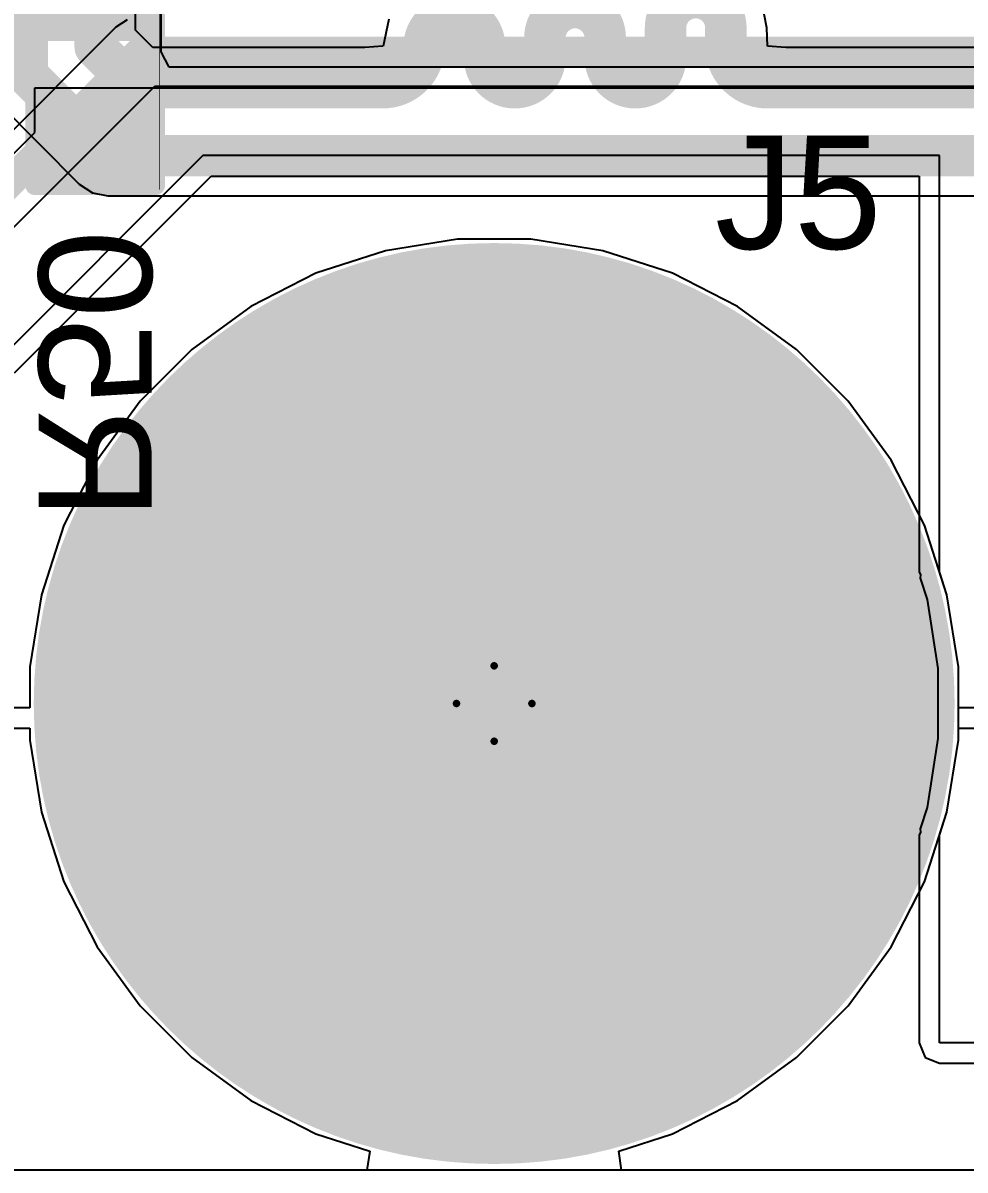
# Model space of a CAD drawing. Header units: inches. Extents: x -22 to 5433, y -13 to 5447.
# Drawn here: x -3.17 to 3.17, y -3.14 to 4.58 of the extents above; entities that cross this region are included whole.
import ezdxf

# ---------------------------------------------------------------- set-up
doc = ezdxf.new("R2010")
doc.units = ezdxf.units.IN
for name, color, linetype in [('Board_outline', 216, 'Continuous'), ('Bottom Layer', 5, 'Continuous'), ('Bottom Overlay', 54, 'Continuous'), ('Bottom Paste', 16, 'Continuous'), ('Bottom Solder', 6, 'Continuous'), ('Drill Drawing', 1, 'Continuous'), ('Ground', 16, 'Continuous'), ('Multi-Layer', 9, 'Continuous'), ('Pad Holes', 156, 'Continuous'), ('Power', 76, 'Continuous'), ('Top Layer', 1, 'Continuous'), ('Top Overlay', 2, 'Continuous'), ('Top Solder', 216, 'Continuous')]:
    doc.layers.add(name, color=color, linetype=linetype)
doc.styles.add('Arial', font='', dxfattribs={"height": 0.2})
doc.styles.get('Arial').set_extended_font_data('Arial')

msp = doc.modelspace()

# ---------------------------------------------------------------- hatches: boundary and pattern name
at = {"layer": 'Bottom Layer'}
for points in [[(-2.37, 4.5173), (-3.005, 4.5173), (-3.005, 4.9745), (-2.37, 4.9745)], [(-2.37, 3.5775), (-3.005, 3.5775), (-3.005, 4.0347), (-2.37, 4.0347)]]:
    msp.add_hatch(color=5, dxfattribs=at).paths.add_polyline_path(points)
h = msp.add_hatch(color=5, dxfattribs=at)
edge = h.paths.add_edge_path()
edge.add_arc((0, 0), 3, 0, 360)
at = {"layer": 'Bottom Paste'}
for points in [[(-2.37, 4.5173), (-3.005, 4.5173), (-3.005, 4.9745), (-2.37, 4.9745)], [(-2.37, 3.5775), (-3.005, 3.5775), (-3.005, 4.0347), (-2.37, 4.0347)]]:
    msp.add_hatch(color=16, dxfattribs=at).paths.add_polyline_path(points)
at = {"layer": 'Bottom Solder'}
for points in [[(-2.315, 4.4623), (-3.06, 4.4623), (-3.06, 5.0295), (-2.315, 5.0295)], [(-2.315, 3.5225), (-3.06, 3.5225), (-3.06, 4.0897), (-2.315, 4.0897)]]:
    msp.add_hatch(color=6, dxfattribs=at).paths.add_polyline_path(points)
h = msp.add_hatch(color=6, dxfattribs=at)
edge = h.paths.add_edge_path()
edge.add_arc((0, 0), 3.1016, 0, 360)
at = {"layer": 'Ground'}
h = msp.add_hatch(color=16, dxfattribs=at)
edge = h.paths.add_edge_path()
edge.add_arc((0, 0), 3, 0, 360)
at = {"layer": 'Multi-Layer'}
h = msp.add_hatch(color=9, dxfattribs=at)
edge = h.paths.add_edge_path()
edge.add_arc((0, 0), 3, 0, 360)
at = {"layer": 'Pad Holes'}
h = msp.add_hatch(color=7, dxfattribs=at)
edge = h.paths.add_edge_path()
edge.add_arc((0, 0), 1.85, 0, 360)
at = {"layer": 'Power'}
h = msp.add_hatch(color=76, dxfattribs=at)
edge = h.paths.add_edge_path()
edge.add_arc((0, 0), 3, 0, 360)
at = {"layer": 'Top Layer'}
h = msp.add_hatch(color=1, dxfattribs=at)
edge = h.paths.add_edge_path()
edge.add_arc((0, 0), 3, 0, 360)
at = {"layer": 'Top Solder'}
h = msp.add_hatch(color=216, dxfattribs=at)
edge = h.paths.add_edge_path()
edge.add_arc((0, 0), 3.1016, 0, 360)

# ---------------------------------------------------------------- linework, layer by layer
at = {"layer": 'Board_outline'}
for points in [[(1.851, 0, 0.127, 0.127, 1), (-1.851, 0, 0.127, 0.127, 1)], [(-1.8827, 0, 0.0635, 0.0635, 1), (-1.8192, 0, 0.0635, 0.0635, 1)], [(1.8192, 0, 0.0635, 0.0635, 1), (1.8827, 0, 0.0635, 0.0635, 1)]]:
    msp.add_lwpolyline(points, format="xyseb", close=True, dxfattribs=at)
at = {"layer": 'Bottom Layer'}
for p, q in [((-2.243, 4.3903), (-2.243, 5.0891)), ((-2.1901, 4.2853), (-2.243, 4.3903)), ((4.0501, 4.2853), (-2.1901, 4.2853)), ((-3.0939, 3.8462), (-3.0939, 4.1478)), ((-3.0939, 4.1478), (4.0501, 4.1478)), ((-3.2416, 3.6985), (-3.0939, 3.8462)), ((-1.9624, 3.6906), (-3.3686, 2.2844)), ((3, 3.6906), (-1.9624, 3.6906)), ((3, 0.8861), (3, 3.6906)), ((-3.2311, 2.2274), (-1.9054, 3.5531)), ((-1.9054, 3.5531), (2.8625, 3.5531)), ((2.8625, 3.5531), (2.8625, 0.8861)), ((2.8625, 0.8861), (2.871, 0.8657)), ((2.871, 0.8657), (2.8693, 0.8436)), ((3.05, 0.7322), (3, 0.8861)), ((2.8693, 0.8436), (2.9159, 0.7001)), ((2.9159, 0.7001), (2.9895, 0.2353)), ((3.127, 0.2461), (3.05, 0.7322)), ((2.9895, 0.2353), (2.9895, -0.2353)), ((3.127, -0.2461), (3.127, 0.2461)), ((2.9895, -0.2353), (2.9159, -0.7001)), ((3.05, -0.7322), (3.127, -0.2461)), ((2.9159, -0.7001), (2.8693, -0.8436)), ((3, -0.8861), (3.05, -0.7322)), ((2.8693, -0.8436), (2.871, -0.8657)), ((2.871, -0.8657), (2.8625, -0.8861)), ((2.8625, -0.8861), (2.8625, -2.286)), ((3, -2.286), (3, -0.8861)), ((2.8625, -2.286), (2.9028, -2.3832)), ((4.0501, -2.286), (3, -2.286)), ((2.9028, -2.3832), (3, -2.4235)), ((3, -2.4235), (4.0501, -2.4235)), ((7.6573, -3.1425), (-4.6894, -3.1425))]:
    msp.add_line(p, q, dxfattribs=at)
at = {"layer": 'Bottom Overlay'}
for points in [[(-3.0939, 3.4886, 0.127, 0.127, 0), (-3.0939, 5.0634, 0.127, 0.127, 0)], [(-2.2811, 3.4886, 0.127, 0.127, 0), (-2.2811, 5.0634, 0.127, 0.127, 0)], [(-2.2557, 3.4632, 0.00323, 0.00323, 0), (-2.2557, 5.0888, 0.00323, 0.00323, 0)], [(-3.0939, 3.4886, 0.127, 0.127, 0), (-2.2811, 3.4886, 0.127, 0.127, 0)]]:
    msp.add_lwpolyline(points, format="xyseb", dxfattribs=at)
for points in [[(-3.1257, 3.4886, 0.0635, 0.0635, 1), (-3.0622, 3.4886, 0.0635, 0.0635, 1)], [(-3.1257, 3.4886, 0.0635, 0.0635, 1), (-3.0622, 3.4886, 0.0635, 0.0635, 1)], [(-2.3129, 3.4886, 0.0635, 0.0635, 1), (-2.2494, 3.4886, 0.0635, 0.0635, 1)], [(-2.3129, 3.4886, 0.0635, 0.0635, 1), (-2.2494, 3.4886, 0.0635, 0.0635, 1)], [(-2.2565, 3.4632, 0.00161, 0.00161, 1), (-2.2549, 3.4632, 0.00161, 0.00161, 1)]]:
    msp.add_lwpolyline(points, format="xyseb", close=True, dxfattribs=at)
at = {"layer": 'Drill Drawing'}
for points in [[(-0.254, 0, 0.0508, 0.0508, 0), (0, 0.254, 0.0508, 0.0508, 0)], [(0, 0.254, 0.0508, 0.0508, 0), (0.254, 0, 0.0508, 0.0508, 0)], [(-0.254, 0, 0.0508, 0.0508, 0), (0, -0.254, 0.0508, 0.0508, 0)], [(0, -0.254, 0.0508, 0.0508, 0), (0.254, 0, 0.0508, 0.0508, 0)]]:
    msp.add_lwpolyline(points, format="xyseb", dxfattribs=at)
for points in [[(-0.0127, 0.254, 0.0254, 0.0254, 1), (0.0127, 0.254, 0.0254, 0.0254, 1)], [(-0.0127, 0.254, 0.0254, 0.0254, 1), (0.0127, 0.254, 0.0254, 0.0254, 1)], [(-0.2667, 0, 0.0254, 0.0254, 1), (-0.2413, 0, 0.0254, 0.0254, 1)], [(-0.2667, 0, 0.0254, 0.0254, 1), (-0.2413, 0, 0.0254, 0.0254, 1)], [(0.2413, 0, 0.0254, 0.0254, 1), (0.2667, 0, 0.0254, 0.0254, 1)], [(0.2413, 0, 0.0254, 0.0254, 1), (0.2667, 0, 0.0254, 0.0254, 1)], [(-0.0127, -0.254, 0.0254, 0.0254, 1), (0.0127, -0.254, 0.0254, 0.0254, 1)], [(-0.0127, -0.254, 0.0254, 0.0254, 1), (0.0127, -0.254, 0.0254, 0.0254, 1)]]:
    msp.add_lwpolyline(points, format="xyseb", close=True, dxfattribs=at)
at = {"layer": 'Ground'}
for p, q in [((-2.4724, 4.6062), (-2.548, 4.5557)), ((-2.548, 4.5557), (-6.3075, 0.7962)), ((-5.9779, 0.4666), (-2.2867, 4.1578)), ((-2.2867, 4.1578), (6.6409, 4.1578)), ((66.9544, -3.1425), (-4.6894, -3.1425))]:
    msp.add_line(p, q, dxfattribs=at)
for points in [[(-6.4012, 0.3728, 0.2032, 0.2032, 0), (-2.3832, 4.3908, 0.2032, 0.2032, 0)], [(-2.3832, 4.3908, 0.2032, 0.2032, 0), (6.6409, 4.3908, 0.2032, 0.2032, 0)]]:
    msp.add_lwpolyline(points, format="xyseb", dxfattribs=at)
msp.add_lwpolyline([(-2.434, 4.3908, 0.1016, 0.1016, 1), (-2.3324, 4.3908, 0.1016, 0.1016, 1)], format="xyseb", close=True, dxfattribs=at)
msp.add_lwpolyline([(-2.434, 4.3908, 0.1016, 0.1016, 1), (-2.3324, 4.3908, 0.1016, 0.1016, 1)], format="xyseb", close=True, dxfattribs=at)
at = {"layer": 'Power'}
for p, q in [((-0.2461, 3.127), (-0.7322, 3.05)), ((0.2461, 3.127), (-0.2461, 3.127)), ((0.7322, 3.05), (0.2461, 3.127)), ((-0.7322, 3.05), (-1.2004, 2.8979)), ((1.2004, 2.8979), (0.7322, 3.05)), ((-1.2004, 2.8979), (-1.6389, 2.6744)), ((1.6389, 2.6744), (1.2004, 2.8979)), ((-1.6389, 2.6744), (-2.0371, 2.3851)), ((2.0371, 2.3851), (1.6389, 2.6744)), ((-2.0371, 2.3851), (-2.3851, 2.0371)), ((2.3851, 2.0371), (2.0371, 2.3851)), ((-2.3851, 2.0371), (-2.6744, 1.6389)), ((2.6744, 1.6389), (2.3851, 2.0371)), ((-2.6744, 1.6389), (-2.8979, 1.2004)), ((2.8979, 1.2004), (2.6744, 1.6389)), ((-2.8979, 1.2004), (-3.05, 0.7322)), ((3.05, 0.7322), (2.8979, 1.2004)), ((-3.05, 0.7322), (-3.127, 0.2461)), ((3.127, 0.2461), (3.05, 0.7322)), ((-3.127, 0.2461), (-3.127, -0.0288)), ((3.127, -0.0288), (3.127, 0.2461)), ((-3.127, -0.0288), (-6.0193, -0.0288)), ((6.0135, -0.0288), (3.127, -0.0288)), ((-6.0193, -0.1662), (-3.127, -0.1662)), ((-3.127, -0.1662), (-3.127, -0.2461)), ((3.127, -0.2461), (3.127, -0.1662)), ((3.127, -0.1662), (6.0135, -0.1662)), ((-3.127, -0.2461), (-3.05, -0.7322)), ((3.05, -0.7322), (3.127, -0.2461)), ((-3.05, -0.7322), (-2.8979, -1.2004)), ((2.8979, -1.2004), (3.05, -0.7322)), ((-2.8979, -1.2004), (-2.6744, -1.6389)), ((2.6744, -1.6389), (2.8979, -1.2004)), ((-2.6744, -1.6389), (-2.3851, -2.0371)), ((2.3851, -2.0371), (2.6744, -1.6389)), ((-2.3851, -2.0371), (-2.0371, -2.3851)), ((2.0371, -2.3851), (2.3851, -2.0371)), ((-2.0371, -2.3851), (-1.6389, -2.6744)), ((1.6389, -2.6744), (2.0371, -2.3851)), ((-1.6389, -2.6744), (-1.2004, -2.8979)), ((1.2004, -2.8979), (1.6389, -2.6744)), ((-1.2004, -2.8979), (-0.8386, -3.0155)), ((0.8386, -3.0155), (1.2004, -2.8979)), ((-0.8386, -3.0155), (-0.8587, -3.1425)), ((0.8587, -3.1425), (0.8386, -3.0155)), ((-0.8587, -3.1425), (-4.6894, -3.1425)), ((38.6564, -3.1425), (0.8587, -3.1425))]:
    msp.add_line(p, q, dxfattribs=at)
at = {"layer": 'Top Layer'}
for p, q in [((-2.4156, 4.535), (-2.4156, 4.8109)), ((1.8366, 4.5515), (1.8002, 4.7348)), ((-0.7107, 4.6106), (-0.7472, 4.4272)), ((-2.3003, 4.4197), (-2.4156, 4.535)), ((1.8401, 4.4272), (1.8366, 4.5515)), ((1.8366, 4.5515), (1.8366, 4.5515)), ((-0.8711, 4.4197), (-2.3003, 4.4197)), ((-0.7507, 4.427), (-0.8711, 4.4197)), ((-0.7472, 4.4272), (-0.7507, 4.4272)), ((-0.7507, 4.4272), (-0.7507, 4.427)), ((1.964, 4.4197), (1.8401, 4.4272)), ((4.6815, 4.4197), (1.964, 4.4197)), ((-3.337, 4.0407), (-2.7946, 3.4983)), ((-2.7946, 3.4983), (-2.7064, 3.4394)), ((-2.7064, 3.4394), (-2.6023, 3.4187)), ((-2.6023, 3.4187), (4.9835, 3.4187)), ((28.2753, -3.1425), (-3.7946, -3.1425))]:
    msp.add_line(p, q, dxfattribs=at)
for points in [[(-3.1447, 4.233, 0.2794, 0.2794, 0), (-3.1447, 5.1129, 0.2794, 0.2794, 0)], [(-2.6875, 4.4224, 0.2794, 0.2794, 0), (-2.6875, 4.9236, 0.2794, 0.2794, 0)], [(1.1543, 4.5515, 0.2794, 0.2794, -1), (1.5607, 4.5515, 0.2794, 0.2794, 0)], [(0.3415, 4.4842, 0.2794, 0.2794, -1), (0.7479, 4.4842, 0.2794, 0.2794, 0)], [(-0.4713, 4.4272, 0.2794, 0.2794, -1), (-0.0649, 4.4272, 0.2794, 0.2794, 0)], [(1.1543, 4.351, 0.2794, 0.2794, 0), (1.1543, 4.5515, 0.2794, 0.2794, 0)], [(1.5607, 4.4272, 0.2794, 0.2794, 0), (1.5607, 4.5515, 0.2794, 0.2794, 0)], [(-2.6875, 4.4224, 0.2794, 0.2794, 0), (-2.4129, 4.1478, 0.2794, 0.2794, 0)], [(-0.4713, 4.4272, 0.2794, 0.2794, -0.414214), (-0.7507, 4.1478, 0.2794, 0.2794, 0)], [(-0.4713, 4.4272, 0.2794, 0.2794, 0), (-0.4713, 4.4272, 0.2794, 0.2794, 0)], [(-0.0649, 4.351, 0.2794, 0.2794, 0), (-0.0649, 4.4272, 0.2794, 0.2794, 0)], [(0.3415, 4.351, 0.2794, 0.2794, 0), (0.3415, 4.4842, 0.2794, 0.2794, 0)], [(0.7479, 4.351, 0.2794, 0.2794, 0), (0.7479, 4.4842, 0.2794, 0.2794, 0)], [(1.8401, 4.1478, 0.2794, 0.2794, -0.414214), (1.5607, 4.4272, 0.2794, 0.2794, 0)], [(0.3415, 4.351, 0.2794, 0.2794, -1), (-0.0649, 4.351, 0.2794, 0.2794, 0)], [(1.1543, 4.351, 0.2794, 0.2794, -1), (0.7479, 4.351, 0.2794, 0.2794, 0)], [(-3.1447, 4.233, 0.2794, 0.2794, 0), (-2.6023, 3.6906, 0.2794, 0.2794, 0)], [(-2.4129, 4.1478, 0.2794, 0.2794, 0), (-2.3029, 4.1478, 0.2794, 0.2794, 0)], [(-2.3029, 4.1478, 0.2794, 0.2794, 0), (-0.7507, 4.1478, 0.2794, 0.2794, 0)], [(1.8401, 4.1478, 0.2794, 0.2794, 0), (2.3862, 4.1478, 0.2794, 0.2794, 0)], [(2.3862, 4.1478, 0.2794, 0.2794, 0), (4.7941, 4.1478, 0.2794, 0.2794, 0)], [(-2.6023, 3.6906, 0.2794, 0.2794, 0), (4.9835, 3.6906, 0.2794, 0.2794, 0)]]:
    msp.add_lwpolyline(points, format="xyseb", dxfattribs=at)
for points in [[(1.0845, 4.5515, 0.1397, 0.1397, 1), (1.2242, 4.5515, 0.1397, 0.1397, 1)], [(1.0845, 4.5515, 0.1397, 0.1397, 1), (1.2242, 4.5515, 0.1397, 0.1397, 1)], [(1.4909, 4.5515, 0.1397, 0.1397, 1), (1.6306, 4.5515, 0.1397, 0.1397, 1)], [(1.4909, 4.5515, 0.1397, 0.1397, 1), (1.6306, 4.5515, 0.1397, 0.1397, 1)], [(-2.7574, 4.4224, 0.1397, 0.1397, 1), (-2.6177, 4.4224, 0.1397, 0.1397, 1)], [(-2.7574, 4.4224, 0.1397, 0.1397, 1), (-2.6177, 4.4224, 0.1397, 0.1397, 1)], [(-0.5411, 4.4272, 0.1397, 0.1397, 1), (-0.4014, 4.4272, 0.1397, 0.1397, 1)], [(-0.5411, 4.4272, 0.1397, 0.1397, 1), (-0.4014, 4.4272, 0.1397, 0.1397, 1)], [(-0.5411, 4.4272, 0.1397, 0.1397, 1), (-0.4014, 4.4272, 0.1397, 0.1397, 1)], [(-0.5411, 4.4272, 0.1397, 0.1397, 1), (-0.4014, 4.4272, 0.1397, 0.1397, 1)], [(-0.1347, 4.4272, 0.1397, 0.1397, 1), (0.005, 4.4272, 0.1397, 0.1397, 1)], [(-0.1347, 4.4272, 0.1397, 0.1397, 1), (0.005, 4.4272, 0.1397, 0.1397, 1)], [(0.2717, 4.4842, 0.1397, 0.1397, 1), (0.4114, 4.4842, 0.1397, 0.1397, 1)], [(0.2717, 4.4842, 0.1397, 0.1397, 1), (0.4114, 4.4842, 0.1397, 0.1397, 1)], [(0.6781, 4.4842, 0.1397, 0.1397, 1), (0.8178, 4.4842, 0.1397, 0.1397, 1)], [(0.6781, 4.4842, 0.1397, 0.1397, 1), (0.8178, 4.4842, 0.1397, 0.1397, 1)], [(1.4909, 4.4272, 0.1397, 0.1397, 1), (1.6306, 4.4272, 0.1397, 0.1397, 1)], [(1.4909, 4.4272, 0.1397, 0.1397, 1), (1.6306, 4.4272, 0.1397, 0.1397, 1)], [(-0.1347, 4.351, 0.1397, 0.1397, 1), (0.005, 4.351, 0.1397, 0.1397, 1)], [(-0.1347, 4.351, 0.1397, 0.1397, 1), (0.005, 4.351, 0.1397, 0.1397, 1)], [(0.2717, 4.351, 0.1397, 0.1397, 1), (0.4114, 4.351, 0.1397, 0.1397, 1)], [(0.2717, 4.351, 0.1397, 0.1397, 1), (0.4114, 4.351, 0.1397, 0.1397, 1)], [(0.6781, 4.351, 0.1397, 0.1397, 1), (0.8178, 4.351, 0.1397, 0.1397, 1)], [(0.6781, 4.351, 0.1397, 0.1397, 1), (0.8178, 4.351, 0.1397, 0.1397, 1)], [(1.0845, 4.351, 0.1397, 0.1397, 1), (1.2242, 4.351, 0.1397, 0.1397, 1)], [(1.0845, 4.351, 0.1397, 0.1397, 1), (1.2242, 4.351, 0.1397, 0.1397, 1)], [(-3.2146, 4.233, 0.1397, 0.1397, 1), (-3.0749, 4.233, 0.1397, 0.1397, 1)], [(-3.2146, 4.233, 0.1397, 0.1397, 1), (-3.0749, 4.233, 0.1397, 0.1397, 1)], [(-2.4828, 4.1478, 0.1397, 0.1397, 1), (-2.3431, 4.1478, 0.1397, 0.1397, 1)], [(-2.4828, 4.1478, 0.1397, 0.1397, 1), (-2.3431, 4.1478, 0.1397, 0.1397, 1)], [(-2.3727, 4.1478, 0.1397, 0.1397, 1), (-2.233, 4.1478, 0.1397, 0.1397, 1)], [(-2.3727, 4.1478, 0.1397, 0.1397, 1), (-2.233, 4.1478, 0.1397, 0.1397, 1)], [(-0.8205, 4.1478, 0.1397, 0.1397, 1), (-0.6808, 4.1478, 0.1397, 0.1397, 1)], [(-0.8205, 4.1478, 0.1397, 0.1397, 1), (-0.6808, 4.1478, 0.1397, 0.1397, 1)], [(1.7703, 4.1478, 0.1397, 0.1397, 1), (1.91, 4.1478, 0.1397, 0.1397, 1)], [(1.7703, 4.1478, 0.1397, 0.1397, 1), (1.91, 4.1478, 0.1397, 0.1397, 1)], [(2.3164, 4.1478, 0.1397, 0.1397, 1), (2.4561, 4.1478, 0.1397, 0.1397, 1)], [(2.3164, 4.1478, 0.1397, 0.1397, 1), (2.4561, 4.1478, 0.1397, 0.1397, 1)], [(-2.6722, 3.6906, 0.1397, 0.1397, 1), (-2.5325, 3.6906, 0.1397, 0.1397, 1)], [(-2.6722, 3.6906, 0.1397, 0.1397, 1), (-2.5325, 3.6906, 0.1397, 0.1397, 1)]]:
    msp.add_lwpolyline(points, format="xyseb", close=True, dxfattribs=at)

# ---------------------------------------------------------------- texts
at = {"layer": 'Bottom Overlay', "style": 'Arial', "text_generation_flag": 2}
msp.add_text('R50', height=0.762, rotation=270, dxfattribs=at).set_placement((-3.0687, 1.2362))
at = {"layer": 'Top Overlay', "style": 'Arial'}
msp.add_text('J5', height=0.762, dxfattribs=at).set_placement((1.4865, 3.0619))

doc.saveas('drawing.dxf')
